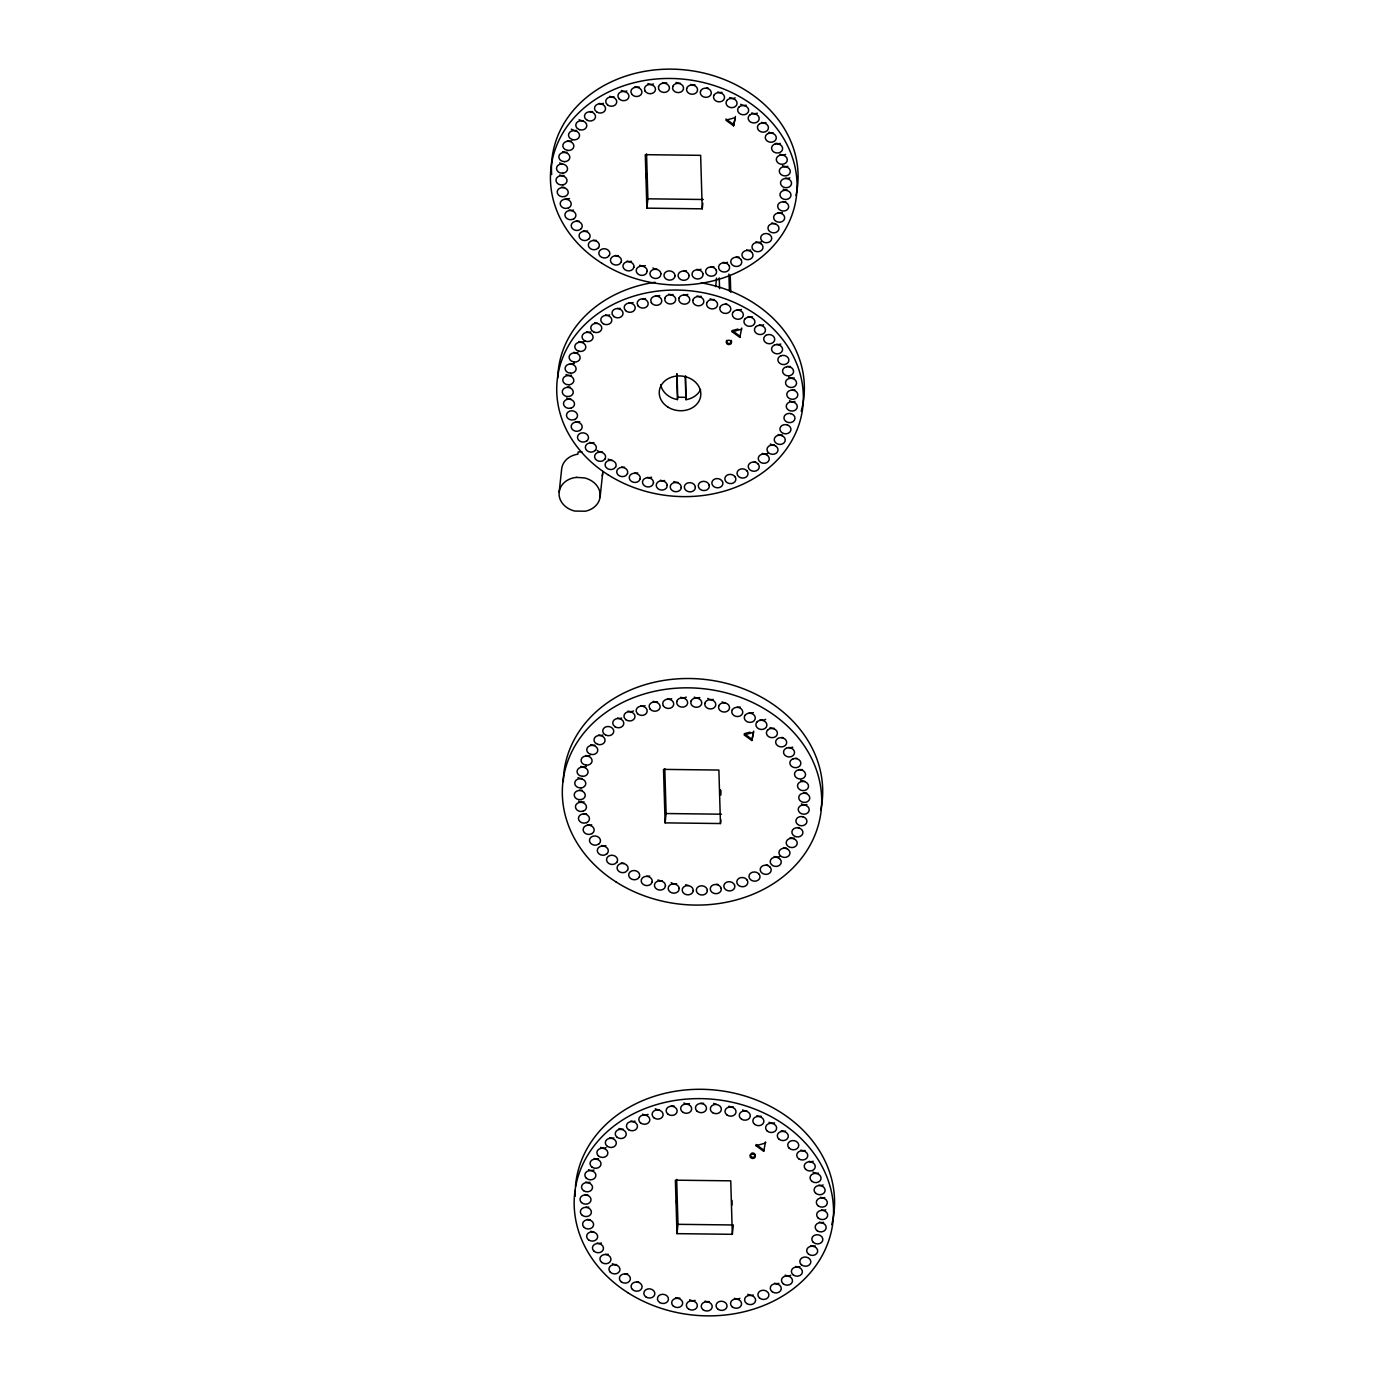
<?xml version="1.0" encoding="UTF-8"?>
<svg xmlns="http://www.w3.org/2000/svg" width="1385" height="1385" viewBox="0 0 1385 1385"><rect width="100%" height="100%" fill="white"/><g stroke="black" fill="none" stroke-linecap="round" stroke-linejoin="round"><path stroke-width="1.5" d="M720.079 790.264L720.217 794.574L720.425 789.814M731.99 1200.38L731.972 1205.071M559.176 491.987L561.704 468.667A20.619 17.191 6.2 0 1 576.35 454.453L577.857 454.228L578.099 452.012L581.908 451.718M600.103 496.99L602.631 473.653M702.836 203.214L702.23 208.823L646.864 208.148L647.886 198.817L646.553 153.908M660.662 384.632A20.827 17.364 6.2 0 0 676.313 399.365L677.455 399.555L677.715 397.235L677.023 373.846M700.602 389.497A20.827 17.364 6.2 0 1 687.081 399.486L685.939 399.659L685.575 376.079M715.63 286.66L716.564 278.056M733.583 125.81L735.314 117.604L725.913 120.183L733.583 125.81L735.435 116.444M720.875 819.799L720.46 823.538L665.112 822.863L666.116 813.532L664.783 768.623M741.719 328.037L739.867 337.386L732.18 331.759L732.319 330.599L737.963 329.059M739.867 337.386L739.988 336.226L732.319 330.599M677.992 1224.323L733.34 1224.981L732.319 1234.312L676.971 1233.654L677.992 1224.323L676.659 1179.397M751.83 740.525L753.561 732.319L744.143 734.898L751.83 740.525L753.682 731.159M756.02 1145.672L756.141 1144.512L763.81 1150.139L763.689 1151.299L756.02 1145.672L765.42 1143.11L765.541 1141.95L763.689 1151.299M569.495 198.592L566.725 199.111A5.523 4.605 6.2 0 1 565.305 198.903M732.18 331.759L741.598 329.197M749.926 732.18L744.282 733.721L751.951 739.348M573.494 210.087L572.109 210.381A5.523 4.605 6.2 0 1 569.287 209.966M579.761 421.681L578.393 421.975A5.523 4.605 6.2 0 1 575.554 421.559M591.724 824.802L590.356 825.096A5.523 4.605 6.2 0 1 587.517 824.681M584.124 801.898L581.284 802.14A5.523 4.605 6.2 0 1 578.653 801.153M686.198 397.339L677.715 397.235M586.392 813.67L584.972 813.826A5.523 4.605 6.2 0 1 583.535 813.618M563.989 175.566L561.133 175.497A5.523 4.605 6.2 0 1 559.8 174.995M570.274 387.142L567.417 387.073M582.237 790.281L579.38 790.212M564.491 187.425L563.054 187.425A5.523 4.605 6.2 0 1 561.652 187.079M570.759 399.018L569.322 399.001A5.523 4.605 6.2 0 1 566.69 398.014M647.886 198.817L703.234 199.492M666.116 813.532L721.481 814.207M582.081 778.595L579.259 778.231A5.523 4.605 6.2 0 1 577.995 777.608M570.308 363.718L571.728 363.926A5.523 4.605 6.2 0 0 574.481 363.355M562.414 163.828L561.012 163.517A5.523 4.605 6.2 0 1 559.748 162.893M567.4 140.751L568.785 141.114A5.523 4.605 6.2 0 0 571.607 140.837M573.684 352.344L575.069 352.708A5.523 4.605 6.2 0 0 577.891 352.413M585.647 755.466L587.032 755.829A5.523 4.605 6.2 0 0 589.854 755.552M562.691 151.692L565.461 152.35A5.523 4.605 6.2 0 0 566.88 152.212M580.921 766.39L583.691 767.048A5.523 4.605 6.2 0 0 586.444 766.476M578.74 341.472L580.073 341.974A5.523 4.605 6.2 0 0 584.228 341.541M590.702 744.593L592.036 745.095A5.523 4.605 6.2 0 0 594.875 745.113M579.138 119.681L580.384 120.322A5.523 4.605 6.2 0 0 583.223 120.634M571.278 129.169L573.788 130.38A5.523 4.605 6.2 0 0 576.645 130.398M726.034 119.006L733.721 124.65M730.224 275.355L730.726 292.27M728.908 274.109L729.41 291.023M719.248 277.952L719.559 288.651M720.789 790.679L720.91 794.955M702.23 208.823L700.637 155.345L645.289 154.67L646.864 208.148M720.46 823.538L718.884 770.06L663.519 769.385L665.112 822.863M732.319 1234.312L730.743 1180.834L675.378 1180.176L676.971 1233.654M685.246 376.27L685.939 399.659M676.711 374.054L677.455 399.555M618.229 255.636A5.523 4.605 6.2 0 1 615.373 255.463M631.422 261.315A5.523 4.605 6.2 0 1 627.197 261.055M645.289 265.608A5.523 4.605 6.2 0 1 639.783 265.245M774.423 444.949A5.523 4.605 6.2 0 1 770.32 444.031M551.663 174.579A123.542 103.027 6.2 0 1 682.476 69.666A123.542 103.027 6.2 0 1 795.977 195.406M782.369 434.959A5.523 4.605 6.2 0 1 778.162 434.474M767.74 453.362A5.523 4.605 6.2 0 1 762.235 453.362M755.725 461.897A5.523 4.605 6.2 0 1 754.288 461.915M726.848 304.111A5.523 4.605 6.2 0 1 725.394 304.007M571.52 375.179A5.523 4.605 6.2 0 1 570.135 375.474L567.296 375.11A5.523 4.605 6.2 0 1 566.032 374.469M714.279 299.524A5.523 4.605 6.2 0 1 710.124 298.779M741.442 309.478A5.523 4.605 6.2 0 1 737.253 309.703M590.876 331.915A5.523 4.605 6.2 0 1 586.669 331.898M597.541 323.259A5.523 4.605 6.2 0 1 594.754 322.653M609.694 314.932A5.523 4.605 6.2 0 1 605.47 314.966M620.238 308.336A5.523 4.605 6.2 0 1 617.398 308.353M633.118 302.571A5.523 4.605 6.2 0 1 628.911 302.64M645.462 298.589A5.523 4.605 6.2 0 1 642.605 298.641M673.023 294.486A5.523 4.605 6.2 0 1 668.817 294.139M659.727 295.594A5.523 4.605 6.2 0 1 655.503 295.697M701.208 296.286A5.523 4.605 6.2 0 1 697.001 295.992M687.808 294.434A5.523 4.605 6.2 0 1 683.601 294.572M731.159 340.346A2.545 2.129 6.2 0 1 729.064 343.515A2.545 2.129 6.2 0 1 726.761 340.294M782.421 212.58A5.523 4.605 6.2 0 1 778.197 212.546M746.151 105.191A5.523 4.605 6.2 0 1 740.698 104.29M626.851 90.995A5.523 4.605 6.2 0 1 621.346 90.475M666.756 82.892A5.523 4.605 6.2 0 1 662.532 82.563M587.621 230.966A5.523 4.605 6.2 0 1 583.397 230.758M735.175 97.902A5.523 4.605 6.2 0 1 729.653 97.573M592.676 111.527A5.523 4.605 6.2 0 1 589.82 111.527M603.41 103.356A5.523 4.605 6.2 0 1 599.186 103.39M708.012 87.947A5.523 4.605 6.2 0 1 706.575 87.999M639.178 86.995A5.523 4.605 6.2 0 1 634.971 86.614M613.971 96.742A5.523 4.605 6.2 0 1 609.764 96.327M727.489 262.319A5.523 4.605 6.2 0 1 723.282 262.388M750.826 249.993A5.523 4.605 6.2 0 1 746.602 250.027M593.888 442.542A5.523 4.605 6.2 0 1 589.681 442.352M602.44 451.925A5.523 4.605 6.2 0 1 597.143 450.454M612.222 460.218A5.523 4.605 6.2 0 1 608.171 459.076M624.514 467.212A5.523 4.605 6.2 0 1 621.657 467.039M651.573 477.202A5.523 4.605 6.2 0 1 647.366 477.375M637.689 472.908A5.523 4.605 6.2 0 1 634.849 473.047M664.627 480.526A5.523 4.605 6.2 0 1 660.403 480.231M677.923 482.326A5.523 4.605 6.2 0 1 673.785 481.547M602.752 471.419A20.619 17.191 6.2 0 1 602.181 475.869M794.955 401.442A5.523 4.605 6.2 0 1 789.485 400.732M680.173 83.204A5.523 4.605 6.2 0 1 676.036 82.425M721.966 92.293A5.523 4.605 6.2 0 1 717.742 92.033M653.443 84A5.523 4.605 6.2 0 1 647.938 83.533M694.941 84.71A5.523 4.605 6.2 0 1 690.717 84.398M757.353 113.154A5.523 4.605 6.2 0 1 751.83 112.877M765.974 122.59A5.523 4.605 6.2 0 1 761.767 122.399M773.176 132.821A5.523 4.605 6.2 0 1 768.987 132.181M780.205 143.399A5.523 4.605 6.2 0 1 775.981 143.244M787.927 166.304A5.523 4.605 6.2 0 1 782.456 165.542M785.572 154.428A5.523 4.605 6.2 0 1 780.049 154.254M789.831 177.834A5.523 4.605 6.2 0 1 785.659 178.198M579.103 221.063A5.523 4.605 6.2 0 1 576.247 220.942M596.156 240.332A5.523 4.605 6.2 0 1 593.299 240.194M656.94 269.157A5.523 4.605 6.2 0 1 652.906 267.946M686.423 270.767A5.523 4.605 6.2 0 1 683.567 270.854M701 269.261A5.523 4.605 6.2 0 1 696.793 269.365M713.881 266.699A5.523 4.605 6.2 0 1 711.024 266.768M738.984 256.987A5.523 4.605 6.2 0 1 736.127 257.021M761.473 241.769A5.523 4.605 6.2 0 1 755.95 241.786M774.665 223.522A5.523 4.605 6.2 0 1 771.878 222.881M785.745 201.604A5.523 4.605 6.2 0 1 782.889 201.552M787.303 190.143A5.523 4.605 6.2 0 1 783.2 189.139M794.211 377.88A5.523 4.605 6.2 0 1 788.74 377.118M790.523 366.436A5.523 4.605 6.2 0 1 787.667 366.332M794.8 389.843A5.523 4.605 6.2 0 1 793.363 389.964M701.226 282.852A123.542 103.027 6.2 0 1 801.205 411.189M557.74 378.14A123.542 103.027 6.2 0 1 655.018 282.263M752.436 316.784A5.523 4.605 6.2 0 1 748.212 316.559M763.637 324.748A5.523 4.605 6.2 0 1 759.43 324.99M780.794 343.999A5.523 4.605 6.2 0 1 776.587 344.276M767.688 865.019A5.523 4.605 6.2 0 1 766.251 865.036M605.851 845.664A5.523 4.605 6.2 0 1 601.644 845.473M602.839 735.037A5.523 4.605 6.2 0 1 598.632 735.019M686.267 697.105A5.523 4.605 6.2 0 1 680.779 697.278M649.652 876.03A5.523 4.605 6.2 0 1 646.812 876.168M753.405 712.6A5.523 4.605 6.2 0 1 749.216 712.825M621.657 718.071A5.523 4.605 6.2 0 1 617.433 718.088M724.822 702.714A5.523 4.605 6.2 0 1 722.087 701.918M624.185 863.34A5.523 4.605 6.2 0 1 621.363 862.872M657.425 701.71A5.523 4.605 6.2 0 1 653.218 701.329M633.499 710.972A5.523 4.605 6.2 0 1 627.994 711.042M662.168 880.687A5.523 4.605 6.2 0 1 658.013 879.942M676.59 883.647A5.523 4.605 6.2 0 1 671.154 882.66M794.315 838.081A5.523 4.605 6.2 0 1 790.125 837.596M786.386 848.07A5.523 4.605 6.2 0 1 783.546 847.759M717.88 884.322A5.523 4.605 6.2 0 1 716.443 884.357M688.449 885.5A5.523 4.605 6.2 0 1 685.748 884.669M779.703 856.484A5.523 4.605 6.2 0 1 774.198 856.501M713.171 699.408A5.523 4.605 6.2 0 1 707.735 698.421M699.771 697.555A5.523 4.605 6.2 0 1 694.266 697.14M740.213 707.008A5.523 4.605 6.2 0 1 737.357 707.129M671.69 698.715A5.523 4.605 6.2 0 1 667.466 698.819M765.663 719.369A5.523 4.605 6.2 0 1 760.175 719.681M774.25 728.268A5.523 4.605 6.2 0 1 770.077 727.592M782.819 737.547A5.523 4.605 6.2 0 1 781.382 737.495M792.739 747.121A5.523 4.605 6.2 0 1 788.55 747.415M797.05 758.374A5.523 4.605 6.2 0 1 795.613 758.322M804.789 781.278A5.523 4.605 6.2 0 1 800.703 780.257M802.469 769.558A5.523 4.605 6.2 0 1 799.63 769.471M806.745 792.982A5.523 4.605 6.2 0 1 803.906 792.913M645.081 705.709A5.523 4.605 6.2 0 1 640.874 705.761M799.284 827.589A5.523 4.605 6.2 0 1 797.829 827.572M806.918 804.564A5.523 4.605 6.2 0 1 801.448 803.854M563.314 781.607A129.93 108.359 6.2 0 1 704.982 679.446A129.93 108.359 6.2 0 1 820.768 810.035M575.45 1186.547A129.93 108.359 6.2 0 1 722.641 1090.982A129.93 108.359 6.2 0 1 831.744 1224.617M575.208 1196.276A129.93 108.359 6.2 0 1 575.225 1190.442M709.293 1301.554A5.523 4.605 6.2 0 1 705.086 1301.052M695.131 1300.394A5.523 4.605 6.2 0 1 689.643 1299.753M679.81 1298.057A5.523 4.605 6.2 0 1 675.62 1297.589M638.606 1281.835A5.523 4.605 6.2 0 1 637.152 1281.852M627.647 1273.629A5.523 4.605 6.2 0 1 624.791 1273.663M616.533 1264.54A5.523 4.605 6.2 0 1 612.395 1263.709M608.223 1254.221A5.523 4.605 6.2 0 1 605.384 1254.291M601.436 1243.003A5.523 4.605 6.2 0 1 597.229 1243.107M593.594 1231.767A5.523 4.605 6.2 0 1 590.789 1231.23M590.287 1219.579A5.523 4.605 6.2 0 1 587.43 1219.371M588.781 1207.062A5.523 4.605 6.2 0 1 585.942 1207.166M587.759 1194.753A5.523 4.605 6.2 0 1 584.903 1194.562M589.993 1182.253A5.523 4.605 6.2 0 1 585.768 1181.994M594.026 1169.996A5.523 4.605 6.2 0 1 588.504 1169.684M598.528 1158.708A5.523 4.605 6.2 0 1 594.303 1158.501M606.059 1147.646A5.523 4.605 6.2 0 1 600.536 1147.386M613.884 1137.916A5.523 4.605 6.2 0 1 609.66 1137.726M623.129 1129.121A5.523 4.605 6.2 0 1 618.957 1128.498M635.074 1121.158A5.523 4.605 6.2 0 1 630.85 1121.002M648.111 1114.388A5.523 4.605 6.2 0 1 642.588 1114.215M659.399 1109.766A5.523 4.605 6.2 0 1 655.313 1108.744M674.149 1105.992A5.523 4.605 6.2 0 1 671.309 1105.922M689.401 1103.655A5.523 4.605 6.2 0 1 683.913 1102.962M703.563 1103.239A5.523 4.605 6.2 0 1 700.706 1103.204M716.305 1104.295A5.523 4.605 6.2 0 1 713.639 1103.36M733.15 1106.702A5.523 4.605 6.2 0 1 728.943 1106.234M746.723 1110.839A5.523 4.605 6.2 0 1 742.602 1109.939M761.058 1116.189A5.523 4.605 6.2 0 1 756.851 1115.756M774.509 1122.819A5.523 4.605 6.2 0 1 769.004 1122.265M785.537 1131.095A5.523 4.605 6.2 0 1 781.33 1130.679M805.066 1150.468A5.523 4.605 6.2 0 1 800.859 1150.104M813.237 1161.253A5.523 4.605 6.2 0 1 809.03 1161.357M818.397 1173.112A5.523 4.605 6.2 0 1 812.978 1172.074M823.14 1184.989A5.523 4.605 6.2 0 1 818.933 1185.144M824.716 1197.575A5.523 4.605 6.2 0 1 820.509 1197.281M825.772 1209.797A5.523 4.605 6.2 0 1 821.565 1209.988M823.625 1222.349A5.523 4.605 6.2 0 1 819.418 1222.089M815.194 1245.859A5.523 4.605 6.2 0 1 810.969 1245.634M799.959 1266.634A5.523 4.605 6.2 0 1 795.734 1266.444M790.714 1275.325A5.523 4.605 6.2 0 1 785.208 1275.118M778.872 1283.358A5.523 4.605 6.2 0 1 774.648 1283.203M753.267 1294.992A5.523 4.605 6.2 0 1 747.796 1294.248M739.902 1298.386A5.523 4.605 6.2 0 1 734.396 1298.282M754.998 1154.12A2.545 2.129 6.2 0 1 752.903 1157.289A2.545 2.129 6.2 0 1 750.601 1154.069M751.501 1153.307A2.545 2.129 6.2 0 1 754.046 1153.324M646.449 176.414C646.812 184.828 646.933 166.789 646.449 176.414M664.696 791.129C665.025 799.56 665.198 781.538 664.696 791.129M676.555 1201.903C676.901 1210.334 677.04 1192.277 676.555 1201.903M658.498 86.77L658.706 89.159A5.523 4.605 6.2 0 0 667.414 91.497A5.523 4.605 6.2 0 0 666.739 83.931A5.523 4.605 6.2 0 0 658.498 86.77M664.783 298.346L664.99 300.735A5.523 4.605 6.2 0 0 673.681 303.09A5.523 4.605 6.2 0 0 673.023 295.524A5.523 4.605 6.2 0 0 664.783 298.346M689.038 275.528L689.003 276.723A5.523 4.605 6.2 0 1 680.762 279.562A5.523 4.605 6.2 0 1 680.104 271.997A5.523 4.605 6.2 0 1 688.795 274.334L689.038 275.528M676.746 701.485L676.953 703.874A5.523 4.605 6.2 0 0 685.644 706.212A5.523 4.605 6.2 0 0 684.986 698.646A5.523 4.605 6.2 0 0 676.746 701.485M695.322 487.122L695.287 488.316A5.523 4.605 6.2 0 1 687.047 491.138A5.523 4.605 6.2 0 1 686.371 483.573A5.523 4.605 6.2 0 1 695.08 485.927L695.322 487.122M707.285 890.243L707.25 891.438A5.523 4.605 6.2 0 1 699.01 894.277A5.523 4.605 6.2 0 1 698.334 886.712A5.523 4.605 6.2 0 1 707.042 889.049L707.285 890.243M660.957 273.659L660.455 275.996A5.523 4.605 6.2 0 1 651.539 277A5.523 4.605 6.2 0 1 653.149 269.608A5.523 4.605 6.2 0 1 660.957 273.659M686.666 88.64L686.544 89.835A5.523 4.605 6.2 0 0 694.37 93.903A5.523 4.605 6.2 0 0 695.962 86.511A5.523 4.605 6.2 0 0 687.064 87.497L686.666 88.64M667.241 485.252L666.722 487.589A5.523 4.605 6.2 0 1 657.823 488.576A5.523 4.605 6.2 0 1 659.416 481.184A5.523 4.605 6.2 0 1 667.241 485.252M692.95 300.233L692.829 301.428A5.523 4.605 6.2 0 0 700.637 305.479A5.523 4.605 6.2 0 0 702.247 298.087A5.523 4.605 6.2 0 0 693.331 299.091L692.95 300.233M679.187 888.374L678.685 890.711A5.523 4.605 6.2 0 1 669.786 891.698A5.523 4.605 6.2 0 1 671.379 884.305A5.523 4.605 6.2 0 1 679.187 888.374M704.896 703.355L704.792 704.549A5.523 4.605 6.2 0 0 712.6 708.601A5.523 4.605 6.2 0 0 714.21 701.208A5.523 4.605 6.2 0 0 705.294 702.212L704.896 703.355M672.781 86.389L672.625 88.761A5.523 4.605 6.2 0 0 680.935 91.999A5.523 4.605 6.2 0 0 681.42 84.45A5.523 4.605 6.2 0 0 672.781 86.389M674.962 275.927L674.737 277.121A5.523 4.605 6.2 0 1 666.098 279.043A5.523 4.605 6.2 0 1 666.566 271.512A5.523 4.605 6.2 0 1 674.893 274.732L674.962 275.927M679.048 297.965L678.91 300.355A5.523 4.605 6.2 0 0 687.22 303.575A5.523 4.605 6.2 0 0 687.687 296.044A5.523 4.605 6.2 0 0 679.048 297.965M681.23 487.52L681.022 488.697A5.523 4.605 6.2 0 1 672.366 490.636A5.523 4.605 6.2 0 1 672.85 483.088A5.523 4.605 6.2 0 1 681.16 486.325L681.23 487.52M691.011 701.087L690.855 703.476A5.523 4.605 6.2 0 0 699.183 706.696A5.523 4.605 6.2 0 0 699.65 699.165A5.523 4.605 6.2 0 0 691.011 701.087M693.192 890.642L692.967 891.819A5.523 4.605 6.2 0 1 684.328 893.758A5.523 4.605 6.2 0 1 684.813 886.21A5.523 4.605 6.2 0 1 693.123 889.447L693.192 890.642M647.228 271.148L646.38 273.399A5.523 4.605 6.2 0 1 637.342 273.434A5.523 4.605 6.2 0 1 640.043 266.318A5.523 4.605 6.2 0 1 647.228 271.148M700.568 91.185L700.273 92.362A5.523 4.605 6.2 0 0 707.458 97.192A5.523 4.605 6.2 0 0 710.159 90.06A5.523 4.605 6.2 0 0 701.139 90.112L700.568 91.185M653.512 482.724L652.647 484.975A5.523 4.605 6.2 0 1 643.627 485.027A5.523 4.605 6.2 0 1 646.328 477.894A5.523 4.605 6.2 0 1 653.512 482.724M706.852 302.778L706.558 303.938A5.523 4.605 6.2 0 0 713.742 308.768A5.523 4.605 6.2 0 0 716.443 301.636A5.523 4.605 6.2 0 0 707.406 301.688L706.852 302.778M665.475 885.846L664.61 888.097A5.523 4.605 6.2 0 1 655.59 888.149A5.523 4.605 6.2 0 1 658.29 881.016A5.523 4.605 6.2 0 1 665.475 885.846M718.815 705.9L718.521 707.06A5.523 4.605 6.2 0 0 725.705 711.89A5.523 4.605 6.2 0 0 728.406 704.775A5.523 4.605 6.2 0 0 719.369 704.809L718.815 705.9M633.914 267.218L632.737 269.348A5.523 4.605 6.2 0 1 623.717 268.448A5.523 4.605 6.2 0 1 627.492 261.696A5.523 4.605 6.2 0 1 633.914 267.218M714.054 95.167L713.587 96.292A5.523 4.605 6.2 0 0 720.027 101.815A5.523 4.605 6.2 0 0 723.784 95.046A5.523 4.605 6.2 0 0 714.781 94.145L714.054 95.167M640.199 478.794L639.004 480.924A5.523 4.605 6.2 0 1 630.002 480.024A5.523 4.605 6.2 0 1 633.759 473.272A5.523 4.605 6.2 0 1 640.199 478.794M720.338 306.743L719.871 307.868A5.523 4.605 6.2 0 0 726.311 313.391A5.523 4.605 6.2 0 0 730.068 306.639A5.523 4.605 6.2 0 0 721.048 305.739L720.338 306.743M652.162 881.916L650.967 884.063A5.523 4.605 6.2 0 1 641.965 883.163A5.523 4.605 6.2 0 1 645.722 876.393A5.523 4.605 6.2 0 1 652.162 881.916M732.284 709.882L731.834 710.99A5.523 4.605 6.2 0 0 738.257 716.512A5.523 4.605 6.2 0 0 742.031 709.761A5.523 4.605 6.2 0 0 733.011 708.86L732.284 709.882M621.242 261.938L619.736 263.912A5.523 4.605 6.2 0 1 610.889 262.077A5.523 4.605 6.2 0 1 615.65 255.809A5.523 4.605 6.2 0 1 621.242 261.938M726.9 100.516L726.277 101.572A5.523 4.605 6.2 0 0 731.869 107.684A5.523 4.605 6.2 0 0 736.63 101.417A5.523 4.605 6.2 0 0 727.783 99.582L726.9 100.516M627.509 473.514L626.02 475.505A5.523 4.605 6.2 0 1 617.173 473.67A5.523 4.605 6.2 0 1 621.934 467.386A5.523 4.605 6.2 0 1 627.509 473.514M733.184 312.092L732.544 313.148A5.523 4.605 6.2 0 0 738.136 319.277A5.523 4.605 6.2 0 0 742.897 313.01A5.523 4.605 6.2 0 0 734.05 311.175L733.184 312.092M639.472 876.636L637.966 878.627A5.523 4.605 6.2 0 1 629.119 876.792A5.523 4.605 6.2 0 1 633.88 870.524A5.523 4.605 6.2 0 1 639.472 876.636M745.147 715.214L744.507 716.27A5.523 4.605 6.2 0 0 750.099 722.399A5.523 4.605 6.2 0 0 754.86 716.132A5.523 4.605 6.2 0 0 746.013 714.296L745.147 715.214M609.383 255.394L607.582 257.195A5.523 4.605 6.2 0 1 599.047 254.442A5.523 4.605 6.2 0 1 604.726 248.746A5.523 4.605 6.2 0 1 609.383 255.394M738.915 107.13L738.118 108.117A5.523 4.605 6.2 0 0 742.775 114.747A5.523 4.605 6.2 0 0 748.471 109.051A5.523 4.605 6.2 0 0 739.919 106.316L738.915 107.13M615.667 466.97L613.867 468.771A5.523 4.605 6.2 0 1 605.314 466.035A5.523 4.605 6.2 0 1 611.01 460.339A5.523 4.605 6.2 0 1 615.667 466.97M745.182 318.723L744.403 319.693A5.523 4.605 6.2 0 0 749.06 326.323A5.523 4.605 6.2 0 0 754.738 320.645A5.523 4.605 6.2 0 0 746.203 317.892L745.182 318.723M627.63 870.092L625.83 871.892A5.523 4.605 6.2 0 1 617.277 869.157A5.523 4.605 6.2 0 1 622.973 863.461A5.523 4.605 6.2 0 1 627.63 870.092M757.145 721.845L756.366 722.814A5.523 4.605 6.2 0 0 761.023 729.462A5.523 4.605 6.2 0 0 766.701 723.766A5.523 4.605 6.2 0 0 758.166 721.014L757.145 721.845M598.545 247.69L596.485 249.265A5.523 4.605 6.2 0 1 588.383 245.664A5.523 4.605 6.2 0 1 594.892 240.644A5.523 4.605 6.2 0 1 598.545 247.69M749.891 114.938L748.956 115.821A5.523 4.605 6.2 0 0 752.609 122.849A5.523 4.605 6.2 0 0 759.136 117.829A5.523 4.605 6.2 0 0 751.016 114.228L749.891 114.938M604.83 459.266L602.769 460.859A5.523 4.605 6.2 0 1 594.65 457.258A5.523 4.605 6.2 0 1 601.177 452.237A5.523 4.605 6.2 0 1 604.83 459.266M756.175 326.514L755.24 327.397A5.523 4.605 6.2 0 0 758.893 334.443A5.523 4.605 6.2 0 0 765.403 329.422A5.523 4.605 6.2 0 0 757.301 325.804L756.175 326.514M616.792 862.388L614.732 863.98A5.523 4.605 6.2 0 1 606.613 860.379A5.523 4.605 6.2 0 1 613.139 855.359A5.523 4.605 6.2 0 1 616.792 862.388M768.138 729.635L767.203 730.518A5.523 4.605 6.2 0 0 770.856 737.564A5.523 4.605 6.2 0 0 777.366 732.544A5.523 4.605 6.2 0 0 769.264 728.943L768.138 729.635M588.902 238.947L586.599 240.298A5.523 4.605 6.2 0 1 579.051 235.883A5.523 4.605 6.2 0 1 586.305 231.607A5.523 4.605 6.2 0 1 588.902 238.947M759.673 123.784L758.616 124.563A5.523 4.605 6.2 0 0 761.196 131.887A5.523 4.605 6.2 0 0 768.45 127.61A5.523 4.605 6.2 0 0 760.902 123.213L759.673 123.784M595.169 450.523L592.884 451.874A5.523 4.605 6.2 0 1 585.336 447.459A5.523 4.605 6.2 0 1 592.59 443.2A5.523 4.605 6.2 0 1 595.169 450.523M765.957 335.36L764.884 336.139A5.523 4.605 6.2 0 0 767.48 343.48A5.523 4.605 6.2 0 0 774.734 339.204A5.523 4.605 6.2 0 0 767.186 334.789L765.957 335.36M607.132 853.645L604.847 854.995A5.523 4.605 6.2 0 1 597.299 850.598A5.523 4.605 6.2 0 1 604.553 846.322A5.523 4.605 6.2 0 1 607.132 853.645M777.92 738.499L776.846 739.261A5.523 4.605 6.2 0 0 779.443 746.602A5.523 4.605 6.2 0 0 786.697 742.325A5.523 4.605 6.2 0 0 779.149 737.911L777.92 738.499M580.592 229.287L578.099 230.377A5.523 4.605 6.2 0 1 571.226 225.236A5.523 4.605 6.2 0 1 579.103 221.79A5.523 4.605 6.2 0 1 580.592 229.287M768.104 133.549L766.926 134.206A5.523 4.605 6.2 0 0 768.398 141.72A5.523 4.605 6.2 0 0 776.275 138.258A5.523 4.605 6.2 0 0 769.419 133.116L768.104 133.549M586.859 440.88L584.366 441.971A5.523 4.605 6.2 0 1 577.51 436.829A5.523 4.605 6.2 0 1 585.388 433.366A5.523 4.605 6.2 0 1 586.859 440.88M774.371 345.142L773.211 345.783A5.523 4.605 6.2 0 0 774.682 353.296A5.523 4.605 6.2 0 0 782.56 349.851A5.523 4.605 6.2 0 0 775.687 344.692L774.371 345.142M598.822 844.002L596.329 845.092A5.523 4.605 6.2 0 1 589.473 839.951A5.523 4.605 6.2 0 1 597.351 836.488A5.523 4.605 6.2 0 1 598.822 844.002M786.334 748.264L785.156 748.921A5.523 4.605 6.2 0 0 786.645 756.418A5.523 4.605 6.2 0 0 794.523 752.973A5.523 4.605 6.2 0 0 787.649 747.831L786.334 748.264M573.736 218.899L571.105 219.713A5.523 4.605 6.2 0 1 565.028 213.913A5.523 4.605 6.2 0 1 573.39 211.334A5.523 4.605 6.2 0 1 573.736 218.899M775.046 144.075L773.765 144.594A5.523 4.605 6.2 0 0 774.111 152.177A5.523 4.605 6.2 0 0 782.49 149.58A5.523 4.605 6.2 0 0 776.414 143.78L775.046 144.075M580.021 430.475L577.372 431.306A5.523 4.605 6.2 0 1 571.295 425.507A5.523 4.605 6.2 0 1 579.674 422.91A5.523 4.605 6.2 0 1 580.021 430.475M781.313 355.668L780.049 356.187A5.523 4.605 6.2 0 0 780.396 363.753A5.523 4.605 6.2 0 0 788.758 361.173A5.523 4.605 6.2 0 0 782.698 355.374L781.313 355.668M591.984 833.614L589.335 834.428A5.523 4.605 6.2 0 1 583.258 828.628A5.523 4.605 6.2 0 1 591.637 826.031A5.523 4.605 6.2 0 1 591.984 833.614M793.276 758.79L792.012 759.309A5.523 4.605 6.2 0 0 792.358 766.874A5.523 4.605 6.2 0 0 800.72 764.295A5.523 4.605 6.2 0 0 794.644 758.495L793.276 758.79M568.473 207.923L565.721 208.442A5.523 4.605 6.2 0 1 560.527 202.071A5.523 4.605 6.2 0 1 569.252 200.41A5.523 4.605 6.2 0 1 568.473 207.923M780.378 155.207L779.045 155.587A5.523 4.605 6.2 0 0 778.249 163.084A5.523 4.605 6.2 0 0 786.974 161.422A5.523 4.605 6.2 0 0 781.798 155.051L780.378 155.207M574.758 419.499L571.988 420.036A5.523 4.605 6.2 0 1 566.811 413.665A5.523 4.605 6.2 0 1 575.537 411.986A5.523 4.605 6.2 0 1 574.758 419.499M786.663 366.783L785.312 367.163A5.523 4.605 6.2 0 0 784.533 374.677A5.523 4.605 6.2 0 0 793.259 372.998A5.523 4.605 6.2 0 0 788.065 366.644L786.663 366.783M586.703 822.621L583.951 823.157A5.523 4.605 6.2 0 1 578.774 816.786A5.523 4.605 6.2 0 1 587.5 815.124A5.523 4.605 6.2 0 1 586.703 822.621M798.626 769.904L797.275 770.285A5.523 4.605 6.2 0 0 796.496 777.799A5.523 4.605 6.2 0 0 805.222 776.137A5.523 4.605 6.2 0 0 800.028 769.766L798.626 769.904M564.872 196.514L562.033 196.757A5.523 4.605 6.2 0 1 557.826 189.918A5.523 4.605 6.2 0 1 566.777 189.191A5.523 4.605 6.2 0 1 564.872 196.514M784.031 166.737L782.646 166.979A5.523 4.605 6.2 0 0 780.742 174.302A5.523 4.605 6.2 0 0 789.692 173.575A5.523 4.605 6.2 0 0 785.468 166.737L784.031 166.737M571.139 408.108L568.317 408.333A5.523 4.605 6.2 0 1 564.093 401.511A5.523 4.605 6.2 0 1 573.061 400.784A5.523 4.605 6.2 0 1 571.139 408.108M790.316 378.33L788.913 378.555A5.523 4.605 6.2 0 0 787.009 385.896A5.523 4.605 6.2 0 0 795.959 385.151A5.523 4.605 6.2 0 0 791.753 378.33L790.316 378.33M583.102 811.229L580.28 811.471A5.523 4.605 6.2 0 1 576.056 804.633A5.523 4.605 6.2 0 1 585.007 803.906A5.523 4.605 6.2 0 1 583.102 811.229M802.279 781.452L800.876 781.694A5.523 4.605 6.2 0 0 798.972 789.017A5.523 4.605 6.2 0 0 807.922 788.29A5.523 4.605 6.2 0 0 803.716 781.452L802.279 781.452M576.454 477.375L573.823 477.773A20.619 17.191 6.2 0 0 559.073 494.237A20.619 17.191 6.2 0 0 574.81 511.065L585.457 511.203A20.619 17.191 6.2 0 0 600.207 494.739A20.619 17.191 6.2 0 0 584.47 477.912L576.454 477.375M562.985 184.897L560.129 184.828A5.523 4.605 6.2 0 1 556.943 177.644A5.523 4.605 6.2 0 1 565.98 177.851A5.523 4.605 6.2 0 1 562.985 184.897M785.953 178.526L784.533 178.596A5.523 4.605 6.2 0 0 781.538 185.642A5.523 4.605 6.2 0 0 790.575 185.85A5.523 4.605 6.2 0 0 787.39 178.665L785.953 178.526M569.252 396.474L566.396 396.404A5.523 4.605 6.2 0 1 563.228 389.22A5.523 4.605 6.2 0 1 572.247 389.445A5.523 4.605 6.2 0 1 569.252 396.474M792.237 390.103L790.818 390.189A5.523 4.605 6.2 0 0 787.805 397.218A5.523 4.605 6.2 0 0 796.842 397.443A5.523 4.605 6.2 0 0 793.657 390.258L792.237 390.103M581.215 799.612L578.359 799.543A5.523 4.605 6.2 0 1 575.173 792.358A5.523 4.605 6.2 0 1 584.21 792.566A5.523 4.605 6.2 0 1 581.215 799.612M804.2 793.224L802.763 793.311A5.523 4.605 6.2 0 0 799.768 800.357A5.523 4.605 6.2 0 0 808.805 800.565A5.523 4.605 6.2 0 0 805.62 793.38L804.2 793.224M562.829 173.212L560.007 172.848A5.523 4.605 6.2 0 1 557.895 165.421A5.523 4.605 6.2 0 1 566.88 166.581A5.523 4.605 6.2 0 1 562.829 173.212M786.109 190.351L784.672 190.282A5.523 4.605 6.2 0 0 780.621 196.912A5.523 4.605 6.2 0 0 789.606 198.072A5.523 4.605 6.2 0 0 787.511 190.645L786.109 190.351M569.114 384.805L566.275 384.441A5.523 4.605 6.2 0 1 564.18 377.014A5.523 4.605 6.2 0 1 573.165 378.174A5.523 4.605 6.2 0 1 569.114 384.805M792.393 401.927L790.956 401.858A5.523 4.605 6.2 0 0 786.905 408.488A5.523 4.605 6.2 0 0 795.89 409.666A5.523 4.605 6.2 0 0 793.795 402.239L792.393 401.927M581.077 787.927L578.237 787.563A5.523 4.605 6.2 0 1 576.143 780.136A5.523 4.605 6.2 0 1 585.128 781.296A5.523 4.605 6.2 0 1 581.077 787.927M804.356 805.066L802.919 804.997A5.523 4.605 6.2 0 0 798.868 811.627A5.523 4.605 6.2 0 0 807.853 812.787A5.523 4.605 6.2 0 0 805.741 805.36L804.356 805.066M564.439 161.681L561.669 161.006A5.523 4.605 6.2 0 1 560.7 153.458A5.523 4.605 6.2 0 1 569.46 155.553A5.523 4.605 6.2 0 1 564.439 161.681M784.481 202.037L783.062 201.829A5.523 4.605 6.2 0 0 778.041 207.94A5.523 4.605 6.2 0 0 786.818 210.035A5.523 4.605 6.2 0 0 785.832 202.487L784.481 202.037M570.724 373.257L567.954 372.6A5.523 4.605 6.2 0 1 566.967 365.051A5.523 4.605 6.2 0 1 575.745 367.146A5.523 4.605 6.2 0 1 570.724 373.257M790.766 413.63L789.346 413.405A5.523 4.605 6.2 0 0 784.326 419.534A5.523 4.605 6.2 0 0 793.103 421.611A5.523 4.605 6.2 0 0 792.116 414.063L790.766 413.63M582.687 776.379L579.917 775.721A5.523 4.605 6.2 0 1 578.93 768.173A5.523 4.605 6.2 0 1 587.707 770.268A5.523 4.605 6.2 0 1 582.687 776.379M802.729 816.752L801.309 816.527A5.523 4.605 6.2 0 0 796.288 822.655A5.523 4.605 6.2 0 0 805.049 824.75A5.523 4.605 6.2 0 0 804.079 817.202L802.729 816.752M567.781 150.446L565.115 149.511A5.523 4.605 6.2 0 1 565.27 141.945A5.523 4.605 6.2 0 1 573.702 144.94A5.523 4.605 6.2 0 1 567.781 150.446M781.123 213.411L779.738 213.048A5.523 4.605 6.2 0 0 773.799 218.57A5.523 4.605 6.2 0 0 782.248 221.548A5.523 4.605 6.2 0 0 782.404 214L781.123 213.411M574.048 362.039L571.382 361.087A5.523 4.605 6.2 0 1 571.538 353.539A5.523 4.605 6.2 0 1 579.986 356.516A5.523 4.605 6.2 0 1 574.048 362.039M787.39 425.005L786.005 424.641A5.523 4.605 6.2 0 0 780.084 430.146A5.523 4.605 6.2 0 0 788.515 433.141A5.523 4.605 6.2 0 0 788.671 425.576L787.39 425.005M586.011 765.161L583.345 764.208A5.523 4.605 6.2 0 1 583.5 756.66A5.523 4.605 6.2 0 1 591.932 759.638A5.523 4.605 6.2 0 1 586.011 765.161M799.353 828.126L797.968 827.763A5.523 4.605 6.2 0 0 792.047 833.268A5.523 4.605 6.2 0 0 800.478 836.263A5.523 4.605 6.2 0 0 800.634 828.697L799.353 828.126M572.784 139.712L570.256 138.5A5.523 4.605 6.2 0 1 571.555 131.056A5.523 4.605 6.2 0 1 579.519 134.899A5.523 4.605 6.2 0 1 572.784 139.712M776.067 224.283L774.734 223.781A5.523 4.605 6.2 0 0 768 228.594A5.523 4.605 6.2 0 0 775.964 232.438A5.523 4.605 6.2 0 0 777.245 224.993L776.067 224.283M579.051 351.305L576.541 350.093A5.523 4.605 6.2 0 1 577.822 342.649A5.523 4.605 6.2 0 1 585.786 346.475A5.523 4.605 6.2 0 1 579.051 351.305M782.335 435.877L781.019 435.375A5.523 4.605 6.2 0 0 774.267 440.188A5.523 4.605 6.2 0 0 782.248 444.014A5.523 4.605 6.2 0 0 783.529 436.587L782.335 435.877M591.014 754.427L588.504 753.215A5.523 4.605 6.2 0 1 589.785 745.771A5.523 4.605 6.2 0 1 597.749 749.614A5.523 4.605 6.2 0 1 591.014 754.427M794.298 838.998L792.964 838.496A5.523 4.605 6.2 0 0 786.23 843.309A5.523 4.605 6.2 0 0 794.194 847.153A5.523 4.605 6.2 0 0 795.492 839.708L794.298 838.998M579.38 129.653L577.043 128.182A5.523 4.605 6.2 0 1 579.449 120.98A5.523 4.605 6.2 0 1 586.807 125.602A5.523 4.605 6.2 0 1 579.38 129.653M769.385 234.48L768.138 233.857A5.523 4.605 6.2 0 0 760.694 237.908A5.523 4.605 6.2 0 0 768.069 242.531A5.523 4.605 6.2 0 0 770.458 235.311L769.385 234.48M585.647 341.229L583.327 339.775A5.523 4.605 6.2 0 1 585.716 332.556A5.523 4.605 6.2 0 1 593.092 337.178A5.523 4.605 6.2 0 1 585.647 341.229M775.669 446.074L774.423 445.433A5.523 4.605 6.2 0 0 766.978 449.484A5.523 4.605 6.2 0 0 774.353 454.107A5.523 4.605 6.2 0 0 776.743 446.905L775.669 446.074M597.61 744.351L595.29 742.897A5.523 4.605 6.2 0 1 597.679 735.677A5.523 4.605 6.2 0 1 605.055 740.3A5.523 4.605 6.2 0 1 597.61 744.351M787.632 849.195L786.368 848.555A5.523 4.605 6.2 0 0 778.941 852.606A5.523 4.605 6.2 0 0 786.299 857.228A5.523 4.605 6.2 0 0 788.706 850.026L787.632 849.195M587.448 120.391L585.353 118.712A5.523 4.605 6.2 0 1 588.815 111.839A5.523 4.605 6.2 0 1 595.481 117.188A5.523 4.605 6.2 0 1 587.448 120.391M761.196 243.864L760.053 243.102A5.523 4.605 6.2 0 0 752.038 246.322A5.523 4.605 6.2 0 0 758.686 251.655A5.523 4.605 6.2 0 0 762.148 244.781L761.196 243.864M593.732 331.984L591.637 330.305A5.523 4.605 6.2 0 1 595.1 323.432A5.523 4.605 6.2 0 1 601.748 328.764A5.523 4.605 6.2 0 1 593.732 331.984M767.48 455.44L766.338 454.678A5.523 4.605 6.2 0 0 758.305 457.898A5.523 4.605 6.2 0 0 764.97 463.231A5.523 4.605 6.2 0 0 768.433 456.375L767.48 455.44M605.695 735.106L603.6 733.427A5.523 4.605 6.2 0 1 607.063 726.554A5.523 4.605 6.2 0 1 613.711 731.886A5.523 4.605 6.2 0 1 605.695 735.106M779.443 858.562L778.301 857.817A5.523 4.605 6.2 0 0 770.268 861.02A5.523 4.605 6.2 0 0 776.916 866.369A5.523 4.605 6.2 0 0 780.396 859.496L779.443 858.562M596.9 112.116L595.048 110.229A5.523 4.605 6.2 0 1 599.549 103.823A5.523 4.605 6.2 0 1 605.384 109.779A5.523 4.605 6.2 0 1 596.9 112.116M751.639 252.243L750.618 251.377A5.523 4.605 6.2 0 0 742.135 253.715A5.523 4.605 6.2 0 0 747.969 259.688A5.523 4.605 6.2 0 0 752.453 253.265L751.639 252.243M603.185 323.709L601.332 321.822A5.523 4.605 6.2 0 1 605.816 315.399A5.523 4.605 6.2 0 1 611.651 321.372A5.523 4.605 6.2 0 1 603.185 323.709M757.924 463.837L756.885 462.971A5.523 4.605 6.2 0 0 748.402 465.291A5.523 4.605 6.2 0 0 754.236 471.264A5.523 4.605 6.2 0 0 758.738 464.858L757.924 463.837M615.13 726.831L613.295 724.944A5.523 4.605 6.2 0 1 617.779 718.521A5.523 4.605 6.2 0 1 623.614 724.494A5.523 4.605 6.2 0 1 615.13 726.831M769.887 866.958L768.848 866.092A5.523 4.605 6.2 0 0 760.365 868.43A5.523 4.605 6.2 0 0 766.199 874.385A5.523 4.605 6.2 0 0 770.701 867.98L769.887 866.958M607.548 104.931L606.007 102.888A5.523 4.605 6.2 0 1 611.443 97.019A5.523 4.605 6.2 0 1 616.36 103.529A5.523 4.605 6.2 0 1 607.548 104.931M740.854 259.532L739.954 258.562A5.523 4.605 6.2 0 0 731.141 259.982A5.523 4.605 6.2 0 0 736.076 266.474A5.523 4.605 6.2 0 0 741.512 260.622L740.854 259.532M613.832 316.524L612.274 314.464A5.523 4.605 6.2 0 1 617.71 308.595A5.523 4.605 6.2 0 1 622.644 315.105A5.523 4.605 6.2 0 1 613.832 316.524M747.121 471.108L746.238 470.138A5.523 4.605 6.2 0 0 737.426 471.558A5.523 4.605 6.2 0 0 742.343 478.067A5.523 4.605 6.2 0 0 747.779 472.198L747.121 471.108M625.795 719.646L624.237 717.586A5.523 4.605 6.2 0 1 629.673 711.734A5.523 4.605 6.2 0 1 634.607 718.226A5.523 4.605 6.2 0 1 625.795 719.646M759.084 874.247L758.201 873.277A5.523 4.605 6.2 0 0 749.389 874.679A5.523 4.605 6.2 0 0 754.306 881.189A5.523 4.605 6.2 0 0 759.742 875.32L759.084 874.247M619.251 98.958L618.022 96.777A5.523 4.605 6.2 0 1 624.306 91.566A5.523 4.605 6.2 0 1 628.253 98.491A5.523 4.605 6.2 0 1 619.251 98.958M729.012 265.574L728.25 264.535A5.523 4.605 6.2 0 0 719.265 265.002A5.523 4.605 6.2 0 0 723.195 271.945A5.523 4.605 6.2 0 0 729.497 266.716L729.012 265.574M625.535 310.552L624.289 308.353A5.523 4.605 6.2 0 1 630.591 303.142A5.523 4.605 6.2 0 1 634.52 310.084A5.523 4.605 6.2 0 1 625.535 310.552M735.279 477.167L734.535 476.111A5.523 4.605 6.2 0 0 725.532 476.596A5.523 4.605 6.2 0 0 729.48 483.521A5.523 4.605 6.2 0 0 735.781 478.31L735.279 477.167M637.498 713.673L636.252 711.492A5.523 4.605 6.2 0 1 642.553 706.263A5.523 4.605 6.2 0 1 646.483 713.206A5.523 4.605 6.2 0 1 637.498 713.673M747.242 880.289L746.498 879.25A5.523 4.605 6.2 0 0 737.495 879.717A5.523 4.605 6.2 0 0 741.442 886.66A5.523 4.605 6.2 0 0 747.727 881.431L747.242 880.289M631.82 94.301L630.902 91.999A5.523 4.605 6.2 0 1 637.966 87.515A5.523 4.605 6.2 0 1 640.857 94.786A5.523 4.605 6.2 0 1 631.82 94.301M716.287 270.317L715.699 269.192A5.523 4.605 6.2 0 0 706.662 268.725A5.523 4.605 6.2 0 0 709.535 275.979A5.523 4.605 6.2 0 0 716.599 271.495L716.287 270.317M638.087 305.877L637.187 303.592A5.523 4.605 6.2 0 1 644.25 299.108A5.523 4.605 6.2 0 1 647.124 306.362A5.523 4.605 6.2 0 1 638.087 305.877M722.554 481.893L721.966 480.785A5.523 4.605 6.2 0 0 712.929 480.301A5.523 4.605 6.2 0 0 715.82 487.572A5.523 4.605 6.2 0 0 722.883 483.071L722.554 481.893M650.05 709.016L649.149 706.714A5.523 4.605 6.2 0 1 656.213 702.23A5.523 4.605 6.2 0 1 659.087 709.484A5.523 4.605 6.2 0 1 650.05 709.016M734.517 885.015L733.929 883.907A5.523 4.605 6.2 0 0 724.892 883.422A5.523 4.605 6.2 0 0 727.783 890.693A5.523 4.605 6.2 0 0 734.846 886.21L734.517 885.015M645.046 91.012L644.475 88.657A5.523 4.605 6.2 0 1 652.179 84.97A5.523 4.605 6.2 0 1 653.98 92.431A5.523 4.605 6.2 0 1 645.046 91.012M702.887 273.641L702.472 272.481A5.523 4.605 6.2 0 0 693.539 271.062A5.523 4.605 6.2 0 0 695.322 278.541A5.523 4.605 6.2 0 0 703.043 274.836L702.887 273.641M651.314 302.605L650.76 300.233A5.523 4.605 6.2 0 1 658.464 296.546A5.523 4.605 6.2 0 1 660.247 304.025A5.523 4.605 6.2 0 1 651.314 302.605M709.172 485.235L708.756 484.075A5.523 4.605 6.2 0 0 699.806 482.638A5.523 4.605 6.2 0 0 701.606 490.117A5.523 4.605 6.2 0 0 709.31 486.429L709.172 485.235M663.276 705.727L662.705 703.372A5.523 4.605 6.2 0 1 670.427 699.667A5.523 4.605 6.2 0 1 672.21 707.146A5.523 4.605 6.2 0 1 663.276 705.727M721.135 888.356L720.702 887.196A5.523 4.605 6.2 0 0 711.769 885.777A5.523 4.605 6.2 0 0 713.569 893.238A5.523 4.605 6.2 0 0 721.273 889.551L721.135 888.356M601.592 263.081A123.542 103.027 6.2 0 0 796.444 196.237A123.542 103.027 6.2 0 0 623.233 85.939A123.542 103.027 6.2 0 0 601.592 263.081M607.859 474.657A123.542 103.027 6.2 0 0 802.729 407.813A123.542 103.027 6.2 0 0 629.5 297.533A123.542 103.027 6.2 0 0 607.859 474.657M726.709 343.445A2.545 2.129 6.2 0 0 731.124 343.515A2.545 2.129 6.2 0 0 728.822 340.277A2.545 2.129 6.2 0 0 726.709 343.445M667.795 407A20.827 17.364 6.2 0 0 700.706 395.85A20.827 17.364 6.2 0 0 671.604 377.153A20.827 17.364 6.2 0 0 667.795 407M616.1 881.985A129.93 108.359 6.2 0 0 821.028 811.697A129.93 108.359 6.2 0 0 638.849 695.703A129.93 108.359 6.2 0 0 616.1 881.985M627.959 1292.776A129.93 108.359 6.2 0 0 832.887 1222.47A129.93 108.359 6.2 0 0 650.725 1106.476A129.93 108.359 6.2 0 0 627.959 1292.776M732.232 1306.851A5.523 4.605 6.2 0 0 741.425 1304.982A5.523 4.605 6.2 0 0 734.569 1299.165A5.523 4.605 6.2 0 0 732.232 1306.851M746.775 1303.579A5.523 4.605 6.2 0 0 755.569 1300.74A5.523 4.605 6.2 0 0 747.952 1295.668A5.523 4.605 6.2 0 0 746.775 1303.579M759.517 1298.005A5.523 4.605 6.2 0 0 768.727 1296.222A5.523 4.605 6.2 0 0 761.958 1290.353A5.523 4.605 6.2 0 0 759.517 1298.005M772.397 1291.893A5.523 4.605 6.2 0 0 781.227 1289.141A5.523 4.605 6.2 0 0 773.661 1284.016A5.523 4.605 6.2 0 0 772.397 1291.893M783.062 1283.67A5.523 4.605 6.2 0 0 792.307 1281.956A5.523 4.605 6.2 0 0 785.589 1276.035A5.523 4.605 6.2 0 0 783.062 1283.67M793.484 1275.118A5.523 4.605 6.2 0 0 802.348 1272.434A5.523 4.605 6.2 0 0 794.851 1267.24A5.523 4.605 6.2 0 0 793.484 1275.118M801.378 1264.713A5.523 4.605 6.2 0 0 810.64 1263.085A5.523 4.605 6.2 0 0 804.01 1257.113A5.523 4.605 6.2 0 0 801.378 1264.713M808.736 1254.291A5.523 4.605 6.2 0 0 817.635 1251.694A5.523 4.605 6.2 0 0 810.19 1246.448A5.523 4.605 6.2 0 0 808.736 1254.291M813.324 1242.345A5.523 4.605 6.2 0 0 822.621 1240.804A5.523 4.605 6.2 0 0 816.059 1234.779A5.523 4.605 6.2 0 0 813.324 1242.345M817.185 1230.746A5.523 4.605 6.2 0 0 826.118 1228.218A5.523 4.605 6.2 0 0 818.743 1222.903A5.523 4.605 6.2 0 0 817.185 1230.746M818.137 1217.969A5.523 4.605 6.2 0 0 827.451 1216.497A5.523 4.605 6.2 0 0 820.959 1210.421A5.523 4.605 6.2 0 0 818.137 1217.969M818.275 1205.919A5.523 4.605 6.2 0 0 827.26 1203.478A5.523 4.605 6.2 0 0 819.937 1198.112A5.523 4.605 6.2 0 0 818.275 1205.919M815.523 1193.091A5.523 4.605 6.2 0 0 824.854 1191.706A5.523 4.605 6.2 0 0 818.448 1185.577A5.523 4.605 6.2 0 0 815.523 1193.091M811.974 1181.405A5.523 4.605 6.2 0 0 820.976 1179.05A5.523 4.605 6.2 0 0 813.722 1173.597A5.523 4.605 6.2 0 0 811.974 1181.405M805.62 1169.304A5.523 4.605 6.2 0 0 814.986 1168.005A5.523 4.605 6.2 0 0 808.65 1161.807A5.523 4.605 6.2 0 0 805.62 1169.304M798.643 1158.726A5.523 4.605 6.2 0 0 807.68 1156.44A5.523 4.605 6.2 0 0 800.495 1150.935A5.523 4.605 6.2 0 0 798.643 1158.726M789.086 1148.078A5.523 4.605 6.2 0 0 798.47 1146.867A5.523 4.605 6.2 0 0 792.203 1140.617A5.523 4.605 6.2 0 0 789.086 1148.078M779.132 1139.301A5.523 4.605 6.2 0 0 788.203 1137.102A5.523 4.605 6.2 0 0 781.088 1131.545A5.523 4.605 6.2 0 0 779.132 1139.301M766.926 1130.749A5.523 4.605 6.2 0 0 776.327 1129.623A5.523 4.605 6.2 0 0 770.129 1123.322A5.523 4.605 6.2 0 0 766.926 1130.749M754.652 1124.36A5.523 4.605 6.2 0 0 763.758 1122.231A5.523 4.605 6.2 0 0 756.712 1116.604A5.523 4.605 6.2 0 0 754.652 1124.36M741.598 1119.253A5.523 4.605 6.2 0 0 750.272 1116.189A5.523 4.605 6.2 0 0 742.464 1111.324A5.523 4.605 6.2 0 0 741.598 1119.253M726.761 1114.821A5.523 4.605 6.2 0 0 735.902 1112.778A5.523 4.605 6.2 0 0 728.908 1107.1A5.523 4.605 6.2 0 0 726.761 1114.821M712.617 1112.692A5.523 4.605 6.2 0 0 721.343 1109.697A5.523 4.605 6.2 0 0 713.587 1104.763A5.523 4.605 6.2 0 0 712.617 1112.692M697.192 1111.307A5.523 4.605 6.2 0 0 706.35 1109.35A5.523 4.605 6.2 0 0 699.442 1103.603A5.523 4.605 6.2 0 0 697.192 1111.307M682.909 1112.293A5.523 4.605 6.2 0 0 691.652 1109.368A5.523 4.605 6.2 0 0 683.965 1104.382A5.523 4.605 6.2 0 0 682.909 1112.293M667.795 1114.007A5.523 4.605 6.2 0 0 676.988 1112.138A5.523 4.605 6.2 0 0 670.15 1106.338A5.523 4.605 6.2 0 0 667.795 1114.007M654.291 1118.076A5.523 4.605 6.2 0 0 663.086 1115.237A5.523 4.605 6.2 0 0 655.469 1110.181A5.523 4.605 6.2 0 0 654.291 1118.076M640.424 1122.785A5.523 4.605 6.2 0 0 649.652 1120.984A5.523 4.605 6.2 0 0 642.865 1115.133A5.523 4.605 6.2 0 0 640.424 1122.785M628.582 1129.693A5.523 4.605 6.2 0 0 637.429 1126.94A5.523 4.605 6.2 0 0 629.863 1121.815A5.523 4.605 6.2 0 0 628.582 1129.693M616.81 1137.05A5.523 4.605 6.2 0 0 626.055 1135.336A5.523 4.605 6.2 0 0 619.337 1129.433A5.523 4.605 6.2 0 0 616.81 1137.05M607.409 1146.399A5.523 4.605 6.2 0 0 616.273 1143.733A5.523 4.605 6.2 0 0 608.777 1138.539A5.523 4.605 6.2 0 0 607.409 1146.399M598.407 1155.921A5.523 4.605 6.2 0 0 607.669 1154.294A5.523 4.605 6.2 0 0 601.038 1148.338A5.523 4.605 6.2 0 0 598.407 1155.921M592.07 1167.157A5.523 4.605 6.2 0 0 600.969 1164.56A5.523 4.605 6.2 0 0 593.524 1159.314A5.523 4.605 6.2 0 0 592.07 1167.157M583.535 1190.65A5.523 4.605 6.2 0 0 592.468 1188.14A5.523 4.605 6.2 0 0 585.093 1182.825A5.523 4.605 6.2 0 0 583.535 1190.65M586.374 1178.254A5.523 4.605 6.2 0 0 595.671 1176.696A5.523 4.605 6.2 0 0 589.11 1170.671A5.523 4.605 6.2 0 0 586.374 1178.254M581.475 1202.544A5.523 4.605 6.2 0 0 590.789 1201.072A5.523 4.605 6.2 0 0 584.314 1194.995A5.523 4.605 6.2 0 0 581.475 1202.544M582.341 1215.389A5.523 4.605 6.2 0 0 591.326 1212.948A5.523 4.605 6.2 0 0 584.003 1207.564A5.523 4.605 6.2 0 0 582.341 1215.389M584.02 1227.335A5.523 4.605 6.2 0 0 593.351 1225.95A5.523 4.605 6.2 0 0 586.946 1219.821A5.523 4.605 6.2 0 0 584.02 1227.335M588.556 1239.852A5.523 4.605 6.2 0 0 597.576 1237.497A5.523 4.605 6.2 0 0 590.322 1232.061A5.523 4.605 6.2 0 0 588.556 1239.852M593.836 1251.053A5.523 4.605 6.2 0 0 603.202 1249.755A5.523 4.605 6.2 0 0 596.848 1243.557A5.523 4.605 6.2 0 0 593.836 1251.053M601.8 1262.479A5.523 4.605 6.2 0 0 610.854 1260.194A5.523 4.605 6.2 0 0 603.67 1254.689A5.523 4.605 6.2 0 0 601.8 1262.479M610.3 1272.192A5.523 4.605 6.2 0 0 619.684 1270.98A5.523 4.605 6.2 0 0 613.416 1264.747A5.523 4.605 6.2 0 0 610.3 1272.192M621.224 1281.835A5.523 4.605 6.2 0 0 630.296 1279.636A5.523 4.605 6.2 0 0 623.181 1274.079A5.523 4.605 6.2 0 0 621.224 1281.835M632.391 1289.452A5.523 4.605 6.2 0 0 641.792 1288.31A5.523 4.605 6.2 0 0 635.594 1282.025A5.523 4.605 6.2 0 0 632.391 1289.452M645.618 1296.706A5.523 4.605 6.2 0 0 654.724 1294.594A5.523 4.605 6.2 0 0 647.661 1288.968A5.523 4.605 6.2 0 0 645.618 1296.706M659.762 1302.558A5.523 4.605 6.2 0 0 668.436 1299.494A5.523 4.605 6.2 0 0 660.628 1294.629A5.523 4.605 6.2 0 0 659.762 1302.558M673.422 1306.176A5.523 4.605 6.2 0 0 682.563 1304.133A5.523 4.605 6.2 0 0 675.586 1298.455A5.523 4.605 6.2 0 0 673.422 1306.176M688.639 1309.085A5.523 4.605 6.2 0 0 697.347 1306.09A5.523 4.605 6.2 0 0 689.609 1301.156A5.523 4.605 6.2 0 0 688.639 1309.085M702.922 1309.621A5.523 4.605 6.2 0 0 712.08 1307.665A5.523 4.605 6.2 0 0 705.155 1301.935A5.523 4.605 6.2 0 0 702.922 1309.621M718.261 1309.414A5.523 4.605 6.2 0 0 727.021 1306.505A5.523 4.605 6.2 0 0 719.334 1301.519A5.523 4.605 6.2 0 0 718.261 1309.414M750.531 1157.358A2.545 2.129 6.2 0 0 754.946 1157.427A2.545 2.129 6.2 0 0 752.644 1154.19A2.545 2.129 6.2 0 0 750.531 1157.358"/></g></svg>
